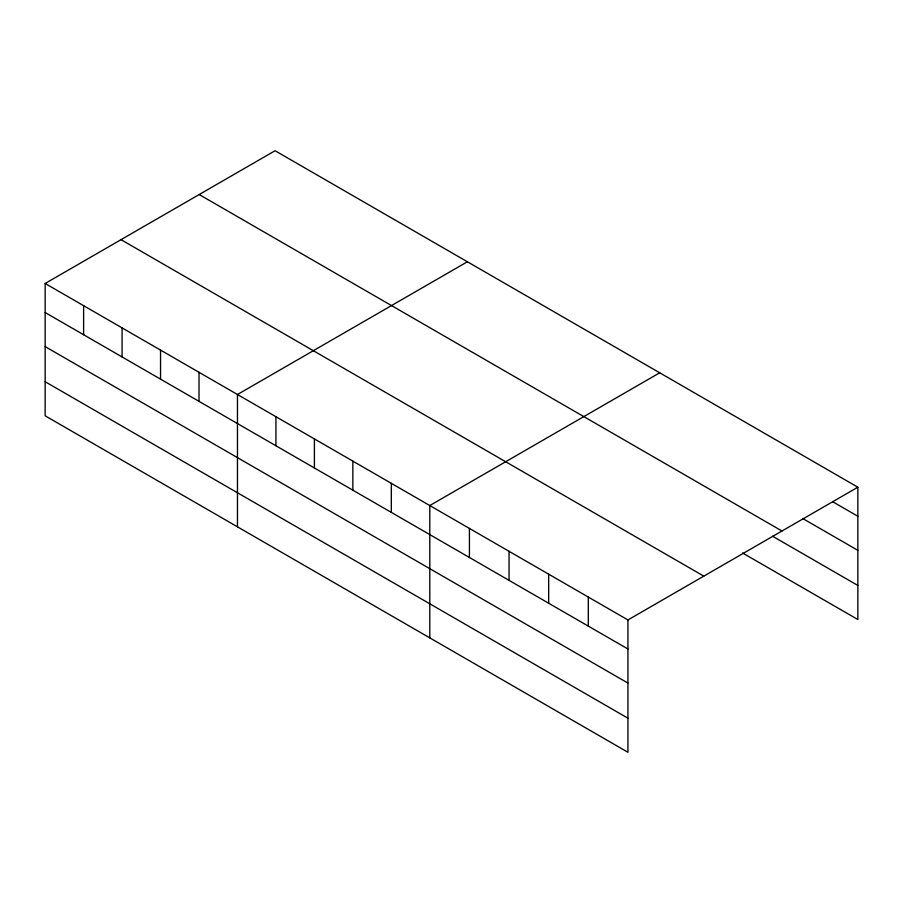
<?xml version="1.0" encoding="UTF-8"?>
<svg xmlns="http://www.w3.org/2000/svg" width="903" height="903" viewBox="0 0 903 903"><rect width="100%" height="100%" fill="white"/><g stroke="black" fill="none" stroke-linecap="round" stroke-linejoin="round"><path stroke-width="1.35" d="M627.935 683.074L627.935 619.943L45.15 283.474L45.15 415.798L627.935 752.267L627.935 683.074L45.15 346.605M742.559 552.975L857.85 619.526L857.85 487.202L275.065 150.733L45.15 283.474M467.382 261.768L237.466 394.509L237.466 526.833M659.698 372.804L429.794 505.545L429.794 637.868M627.935 619.943L857.85 487.202M832.634 501.696L857.85 516.256M802.609 518.446L857.85 550.333M199.191 194.54L781.975 531.009M772.584 536.224L857.85 585.449M121.025 239.667L703.809 576.137M45.15 312.528L627.935 648.997M45.15 381.721L627.935 718.19M588.304 597.064L588.304 626.118M548.674 574.184L548.674 603.238M509.044 551.304L509.044 580.358M469.425 528.424L469.425 557.478M391.326 483.331L391.326 512.385M352.859 461.128L352.859 490.182M314.402 438.914L314.402 467.98M275.934 416.712L275.934 445.766M199.01 372.296L199.01 401.35M160.542 350.093L160.542 379.147M122.074 327.879L122.074 356.945M83.618 305.677L83.618 334.731"/></g></svg>
